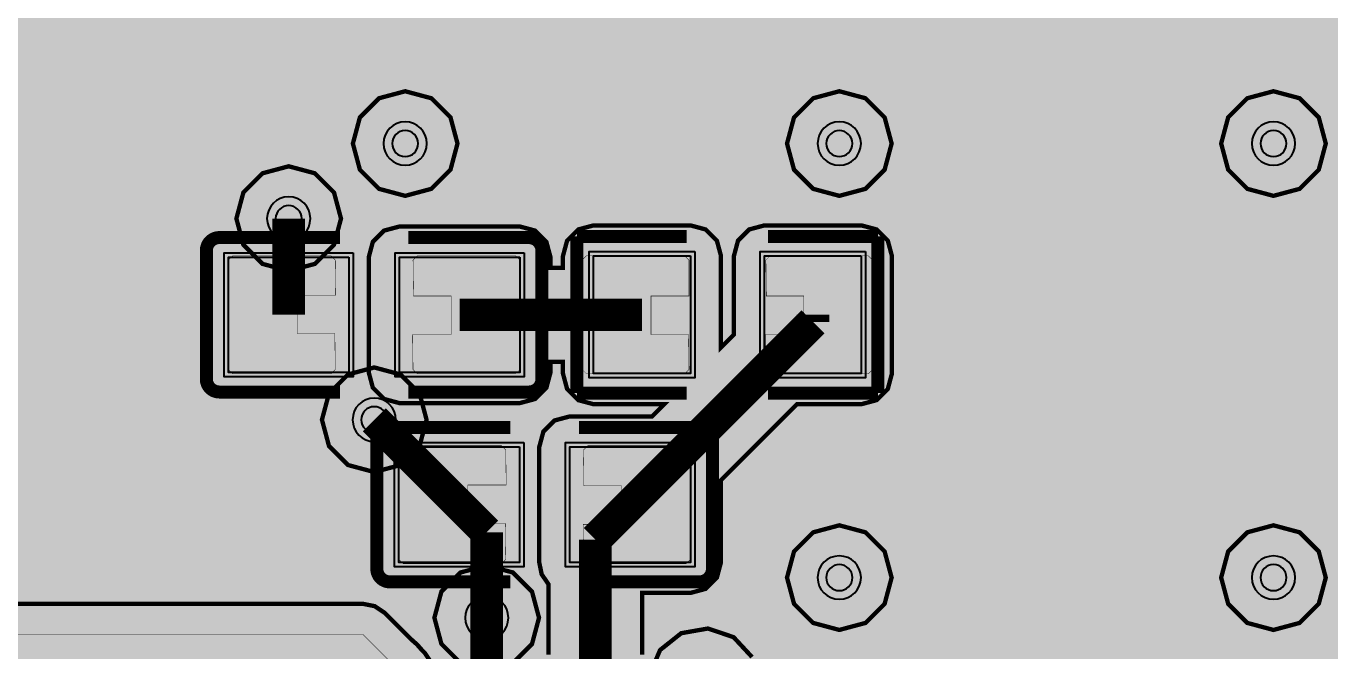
# Model space of a CAD drawing. Header units: millimetres. Extents: x -61 to 56, y -72 to 70.
# Drawn here: x 32.28 to 47.54, y 28.44 to 35.75 of the extents above; entities that cross this region are included whole.
import ezdxf

# ---------------------------------------------------------------- set-up
doc = ezdxf.new("R2010")
doc.units = ezdxf.units.MM
doc.header["$MEASUREMENT"] = 0
for name, color, linetype, true_color in [('02GND', 7, 'Continuous', 0x999966), ('03POWER', 7, 'Continuous', 0x008000), ('Bottom-Layer', 7, 'Continuous', 0x0000ff), ('Hole-Layer', 7, 'Continuous', 0x222222), ('Multi-Layer', 7, 'Continuous', 0xc0c0c0), ('Top-Layer', 7, 'Continuous', 0xff0000), ('Top-Paste-Mask-Layer', 7, 'Continuous', 0x808080), ('Top-Silkscreen-Layer', 7, 'Continuous', 0xffcc00), ('Top-Solder-Mask-Layer', 7, 'Continuous', 0x800080)]:
    doc.layers.add(name, color=color, linetype=linetype, true_color=true_color)

msp = doc.modelspace()

# ---------------------------------------------------------------- hatches: boundary and pattern name
at = {"layer": '02GND'}
msp.add_hatch(color=256, dxfattribs=at).paths.add_polyline_path([(-49.64195834391669, 52.15325882651766), (49.64195834391669, 52.15325882651766), (49.641958343916706, -62.14198374396749), (-49.64195834391669, -62.14198374396749)])
at = {"layer": '03POWER'}
for points in [[(48.498956057912125, -56.04159512319025), (48.58111403814797, -56.34791952557415), (48.80553446097866, -56.57201782326688), (49.111976558646546, -56.65373571597832), (49.41818263372846, -56.57113781772896), (49.64195834391669, -56.34639573279148), (49.641958343916706, -62.14198374396749), (44.192197104394225, -62.14198374396749), (44.39271061544224, -61.95662885865687), (44.49267545900355, -61.702524290273935), (44.47220038050033, -61.43023240133561), (45.189120969245266, -61.703607933859004), (45.94976176232751, -61.80428015568837), (46.713115877138364, -61.72682172974153), (47.43803015326418, -61.475408514858486), (48.08542375926282, -61.063594441202774), (48.62039507817628, -60.513580804745615), (49.014103287538546, -59.85501937387557), (49.24532319607639, -59.123413833816876), (49.30158951434908, -58.358205748537536), (49.17986887058742, -57.60064822779664), (48.886723342706745, -56.89158193200168), (48.437956690324455, -56.26923331261023), (47.85776235875703, -55.76715378707081), (47.17741918692714, -55.41241094937951), (46.43360513483187, -55.22412932984521), (45.666419939159496, -55.21245937311911), (44.917223297607244, -55.3780302178825), (44.22640512747952, -55.71191577937058), (43.631208106087335, -56.196115963256034), (43.16371988190714, -56.80452706818566), (42.84914319834193, -57.50434906162825), (42.7044371893899, -58.257853861428494), (42.73740309628848, -59.02441929329403), (42.94626369503581, -59.76271907159533), (43.319759108259646, -60.43295073949053), (43.837753836123234, -60.99898145796292), (-43.36177800355601, -60.99898145796292), (-43.62070140292836, -61.05643758985197), (-43.83101923092808, -61.21802021595908), (-43.95325024242799, -61.453396751879495), (-43.96444900967684, -61.718381886266876), (-43.86251327972212, -61.963232127828505), (-43.66657861315724, -62.14198374396749), (-49.64195834391669, -62.14198374396749), (-49.64195834391669, -56.58191262382526), (-49.43345581523011, -56.797498269466416), (-49.14757138874967, -56.8881656272704), (-48.85293138332117, -56.832150073391965), (-49.16222811200256, -57.541188698626186), (-49.29821191569646, -58.30270602842243), (-49.25343109754075, -59.07497212037024), (-49.0303395753776, -59.81566801693373), (-48.6411624109461, -60.4842047572346), (-48.10722589587972, -61.043947587761096), (-47.45778890473421, -61.464223488781975), (-46.72843955504717, -61.72200200720069), (-45.95914503491617, -61.80315728887398), (-45.19206146445252, -61.70324215302472), (-44.46922380723083, -61.427731790698154), (-43.83024242092482, -60.99172373297273), (-43.31013247250253, -60.41911053019163), (-42.93739516258743, -59.74127047808177), (-42.7324559048482, -58.995348136893135), (-42.706545045710975, -58.22221886838377), (-42.861082459178974, -57.46424893079675), (-43.18759973998821, -56.76297387507325), (-43.668204258790595, -56.1568224625089), (-44.27655964987642, -55.6790108295573), (-44.97932900226311, -55.35572229621123), (-45.73800166956687, -55.204672561576466), (-46.51100359237213, -55.23413891164608), (-47.25597549077851, -55.44250663715039), (-47.93209408578566, -55.81835751706504), (-48.50230915026372, -56.34109551902143), (-48.49979490575768, -56.3091476666853), (-48.498956057912125, -56.27711201422403), (-48.498956057912125, 51.31496316992635), (-19.402619467519298, 51.31496316992635), (-19.629487069922497, 51.14373500071528), (-19.75456549222998, 50.88850298229945), (-19.75088814838538, 50.604294481205976), (-19.61924786426078, 50.35238411907861), (-19.388025946438404, 50.187083121894396), (-19.6577761679802, 49.97715635433686), (-19.772914418966884, 49.65532159406582), (-19.6975412972884, 49.32192494998037), (-19.45515768106508, 49.080917455604144), (-19.683909679216892, 48.85828713656416), (-19.769484338568923, 48.55076687171796), (-19.688612489603983, 48.241976522679515), (-19.463284529677818, 48.0158813080247), (-19.154770869168768, 47.93396026742095), (-18.84696149045146, 48.01848909083615), (-18.623554869997662, 48.24648298889421), (-18.545298974109148, 48.55594663841217), (-18.63347287910289, 48.86273173924409), (-18.86410063745156, 49.083418333067456), (-18.624969617895157, 49.324257714659346), (-18.550889167339907, 49.65546662016338), (-18.664631474695653, 49.97523206507112), (-18.931232372078252, 50.18525876278939), (-18.69805043815655, 50.349440834778), (-18.56455849949009, 50.601451686490805), (-18.559730008311707, 50.88659419953101), (-18.684612953435636, 51.14298026991533), (-18.912102401924443, 51.31496316992635), (48.42554110101114, 51.31496316992635), (48.498956057912125, 51.24154821302537)], [(36.10607315214631, 34.3782092964186), (36.18808452549644, 34.07213868427737), (36.41214376428753, 33.84807944548629), (36.718214376428755, 33.76606807213615), (37.02428498856998, 33.84807944548629), (37.248344227361066, 34.07213868427737), (37.3303556007112, 34.3782092964186), (37.248344227361066, 34.68427990855982), (37.02428498856998, 34.90833914735091), (36.718214376428755, 34.99035052070105), (36.412143764287535, 34.90833914735091), (36.18808452549644, 34.68427990855982)], [(41.18608331216663, 34.3782092964186), (41.268094685516765, 34.07213868427737), (41.49215392430785, 33.84807944548629), (41.79822453644908, 33.76606807213615), (42.1042951485903, 33.84807944548629), (42.32835438738139, 34.07213868427737), (42.41036576073152, 34.3782092964186), (42.32835438738139, 34.68427990855982), (42.1042951485903, 34.90833914735091), (41.79822453644908, 34.99035052070105), (41.49215392430786, 34.90833914735091), (41.268094685516765, 34.68427990855982)], [(46.26609347218695, 34.3782092964186), (46.34810484553709, 34.07213868427737), (46.57216408432817, 33.84807944548629), (46.8782346964694, 33.76606807213615), (47.184305308610625, 33.84807944548629), (47.40836454740171, 34.07213868427737), (47.490375920751845, 34.3782092964186), (47.40836454740171, 34.68427990855982), (47.184305308610625, 34.90833914735091), (46.8782346964694, 34.99035052070105), (46.57216408432818, 34.90833914735091), (46.34810484553709, 34.68427990855982)], [(34.74293116586234, 33.49995681991364), (34.82494253921248, 33.193886207772415), (35.049001778003564, 32.96982696898134), (35.35507239014479, 32.887815595631196), (35.66114300228602, 32.96982696898134), (35.885202241077096, 33.193886207772415), (35.96721361442724, 33.49995681991364), (35.885202241077096, 33.80602743205487), (35.66114300228602, 34.030086670845954), (35.35507239014479, 34.112098044196095), (35.04900177800357, 34.030086670845954), (34.82494253921248, 33.80602743205487)], [(35.74422910845822, 31.145765811531632), (35.82624048180836, 30.839695199390405), (36.05029972059944, 30.615635960599324), (36.35637033274067, 30.533624587249182), (36.6624409448819, 30.615635960599324), (36.88650018367298, 30.839695199390405), (36.96851155702312, 31.145765811531632), (36.88650018367298, 31.451836423672855), (36.6624409448819, 31.675895662463937), (36.35637033274067, 31.75790703581408), (36.05029972059945, 31.675895662463937), (35.82624048180836, 31.451836423672855)], [(41.18608331216663, 29.298199136398274), (41.268094685516765, 28.99212852425705), (41.49215392430785, 28.76806928546597), (41.79822453644908, 28.686057912115828), (42.1042951485903, 28.76806928546597), (42.32835438738139, 28.99212852425705), (42.41036576073152, 29.298199136398274), (42.32835438738139, 29.6042697485395), (42.1042951485903, 29.828328987330583), (41.79822453644908, 29.910340360680724), (41.49215392430786, 29.828328987330583), (41.268094685516765, 29.6042697485395)], [(46.26609347218695, 29.298199136398274), (46.34810484553709, 28.99212852425705), (46.57216408432817, 28.76806928546597), (46.8782346964694, 28.686057912115828), (47.184305308610625, 28.76806928546597), (47.40836454740171, 28.99212852425705), (47.490375920751845, 29.298199136398274), (47.40836454740171, 29.6042697485395), (47.184305308610625, 29.828328987330583), (46.8782346964694, 29.910340360680724), (46.57216408432818, 29.828328987330583), (46.34810484553709, 29.6042697485395)], [(37.05993395986792, 28.82834391668784), (37.14194533321806, 28.522273304546616), (37.36600457200914, 28.29821406575553), (37.67207518415037, 28.21620269240539), (37.9781457962916, 28.29821406575553), (38.20220503508268, 28.522273304546616), (38.28421640843282, 28.82834391668784), (38.20220503508268, 29.134414528829062), (37.9781457962916, 29.358473767620143), (37.67207518415037, 29.440485140970285), (37.366004572009146, 29.358473767620143), (37.14194533321806, 29.134414528829062)]]:
    msp.add_hatch(color=256, dxfattribs=at).paths.add_polyline_path(points)
at = {"layer": 'Bottom-Layer'}
msp.add_hatch(color=256, dxfattribs=at).paths.add_polyline_path([(-49.64195834391669, -62.14198374396749), (-49.641958343916684, 52.15325882651766), (49.6419583439167, 52.15325882651766), (49.641958343916706, -62.14198374396749)])
at = {"layer": 'Top-Layer'}
for points in [[(-49.64195834391669, -62.14198374396749), (-49.641958343916684, 52.15325882651766), (49.6419583439167, 52.15325882651766), (49.641958343916706, -62.14198374396749)], [(39.607327585794806, 31.185207010414025), (38.64507239014479, 31.185207010414025), (38.46600203200408, 31.13722525256187), (38.33491343171551, 31.00613665227331), (38.28693167386336, 30.827066294132596), (38.28693167386336, 29.477053594107193), (38.31462891149929, 29.338952616271254), (38.39343662687325, 29.222212044705746), (38.39343662687325, 28.396122423644947), (38.32360450191284, 28.235538621354106), (38.29973583947168, 28.062062484124976), (38.29973583947168, 26.680248920497846), (38.377870874934686, 26.373208649341965), (38.59326715156381, 26.14086567894562), (38.89352268183708, 26.03974481849337), (39.205590768768765, 26.094446929943263), (39.45355093567603, 26.291663986775596), (39.577078994157986, 26.583416674245587), (39.609993096124924, 26.456431720743325), (39.66801856313022, 26.338781554134524), (39.719824328750114, 26.167257379653933), (39.82413242383466, 26.02157209871401), (40.25461248479479, 25.591092037753896), (40.43260446687616, 25.47216159760621), (40.642560325120655, 25.430398780797567), (41.37726374521613, 25.430398780797567), (41.36878301601604, 25.38608502392995), (41.36594107188215, 25.341056642113287), (41.36594107188215, 24.891244931350236), (39.82413242383466, 23.349436283302754), (39.710196503277096, 23.18311818869822), (39.66402681256076, 22.986874813662677), (39.60868292804727, 22.872112308373506), (39.577078994157986, 22.74868390995559), (39.432968789200146, 23.066133040400835), (39.14425536676159, 23.261546093437865), (38.795985884526246, 23.27735967421387), (38.490751102985925, 23.1089155299658), (38.318464924920114, 22.8058327451678), (38.28435580515242, 22.916008055367826), (38.216997856609865, 23.009629301872764), (38.17426416033194, 23.052362998150688), (38.126279486650425, 23.10605596620336), (38.07258651859775, 23.15404063988488), (38.03501665264746, 23.19161050583517), (37.918827442122115, 23.269245654264903), (37.78177292354585, 23.296507493014985), (37.556758953517914, 23.296507493014985), (37.41970321852083, 23.26924515040428), (37.30351336240537, 23.19160864381053), (37.2243440944023, 23.11243821158777), (37.21786754204778, 23.106052626576265), (37.21148205227688, 23.09957598032023), (37.13078793695452, 23.018880678354602), (37.059828129470894, 22.917808559189847), (37.02741681422473, 22.798643236236476), (36.88679118047961, 23.073338362607352), (36.63428759024035, 23.250750082159385), (36.32818643421995, 23.289929969871128), (36.03913896515376, 23.181834910110958), (35.83386027178891, 22.951414339482923), (35.75973075946152, 22.65185166370333), (35.75973075946152, 22.573086106172212), (35.69560325120651, 22.573086106172212), (35.38953263906529, 22.491074732822074), (35.165473400274195, 22.26701549403099), (35.08346202692406, 21.960944881889766), (35.165473400274195, 21.654874269748543), (35.38953263906528, 21.43081503095746), (35.69560325120651, 21.34880365760732), (35.75973075946152, 21.34880365760732), (35.75973075946152, 21.270038100076203), (35.83068140602794, 20.976584270961947), (36.02785946747567, 20.747958034161083), (36.30770586325273, 20.634665762400825), (35.513312024009906, 19.840271923158), (35.435676875580164, 19.724082712632665), (35.40841503683008, 19.58702819405639), (35.40841503683008, 15.051742443484887), (35.435676875580164, 14.914687924908614), (35.513312024009906, 14.798498714383276), (35.862400162186184, 14.449410576207), (35.978589372711525, 14.371775427777264), (36.11564389128779, 14.344513589027178), (37.61124460248921, 14.344513589027178), (37.74829912106548, 14.371775427777266), (37.86448833159081, 14.449410576207004), (38.216997856609865, 14.801920101226056), (38.29463300503961, 14.918109311751394), (38.32189484378969, 15.055163830327665), (38.32189484378969, 21.102776951807005), (38.35174490965851, 21.01683805081234), (38.39343662687325, 20.93597816055623), (38.39343662687325, 20.705661671323345), (38.43520004787004, 20.49570435444558), (38.55413211661648, 20.31771159822343), (38.774797597947455, 20.09704865689754), (38.95278880587692, 19.978119845339965), (39.162743205486414, 19.936357632715268), (42.49204216408434, 19.936357632715268), (42.70199802232884, 19.97812044952391), (42.8799900044102, 20.097050889671596), (43.91733586353211, 21.1343967487935), (44.75435610871222, 21.1343967487935), (44.93342646685294, 21.182378506645655), (45.0645150671415, 21.313467106934215), (45.112496824993656, 21.492537465074932), (45.112496824993656, 21.632402844805693), (45.2536855473711, 21.632402844805693), (45.2536855473711, 21.492537465074932), (45.301667305223255, 21.313467106934215), (45.43275590551181, 21.182378506645655), (45.61182626365253, 21.1343967487935), (46.744363728727464, 21.1343967487935), (46.92343408686818, 21.182378506645655), (47.054522687156734, 21.313467106934215), (47.10250444500889, 21.492537465074932), (47.10250444500889, 22.86955041910084), (47.054522687156734, 23.048620777241556), (46.92343408686818, 23.179709377530116), (46.744363728727464, 23.227691135382273), (45.61182626365253, 23.227691135382273), (45.43275590551182, 23.179709377530116), (45.301667305223255, 23.048620777241556), (45.2536855473711, 22.86955041910084), (45.2536855473711, 22.72968503937008), (45.112496824993656, 22.72968503937008), (45.112496824993656, 22.86955041910084), (45.0645150671415, 23.048620777241556), (44.93342646685294, 23.179709377530116), (44.75435610871222, 23.227691135382273), (43.6218186436373, 23.227691135382273), (43.442748285496585, 23.179709377530116), (43.31165968520802, 23.048620777241556), (43.263677927355864, 22.86955041910084), (43.263677927355864, 22.032530173920723), (43.11249682499365, 21.88134907155851), (43.11249682499365, 22.86955041910084), (43.06451506714149, 23.048620777241556), (42.933426466852936, 23.179709377530116), (42.754356108712216, 23.227691135382273), (41.62181864363729, 23.227691135382273), (41.44274828549658, 23.179709377530116), (41.311659685208014, 23.048620777241556), (41.26367792735586, 22.86955041910084), (41.26367792735586, 22.769889842216557), (41.053402996987046, 22.791672285676025), (40.848257648375856, 22.740629096827096), (40.84255375724338, 22.77475923604532), (40.83502019140323, 22.808532689567848), (41.66439874019339, 23.63791123835803), (41.69413539270132, 23.634157425030445), (41.72408178816358, 23.63290322580646), (43.134089408178816, 23.63290322580646), (43.31315976631954, 23.680884983658615), (43.44424836660809, 23.81197358394717), (43.49223012446025, 23.991043942087888), (43.49223012446025, 25.341056642113287), (43.46576037468055, 25.476183037160236), (43.390263820109446, 25.591335373392187), (43.919334847530074, 26.120406400812808), (44.7563550927102, 26.120406400812808), (44.93542545085092, 26.168388158664964), (45.06651405113947, 26.299476758953524), (45.11449580899163, 26.47854711709424), (45.11449580899163, 26.618412496825), (45.25568453136907, 26.618412496825), (45.25568453136907, 26.47854711709424), (45.303666289221226, 26.299476758953524), (45.434754889509776, 26.168388158664964), (45.613825247650496, 26.120406400812808), (46.74636271272543, 26.120406400812808), (46.92543307086615, 26.168388158664964), (47.056521671154705, 26.299476758953524), (47.10450342900686, 26.47854711709424), (47.10450342900686, 27.85556007112015), (47.056521671154705, 28.034630429260865), (46.92543307086615, 28.165719029549425), (46.74636271272543, 28.21370078740158), (45.613825247650496, 28.21370078740158), (45.43475488950978, 28.165719029549425), (45.303666289221226, 28.034630429260865), (45.25568453136907, 27.85556007112015), (45.25568453136907, 27.715694691389388), (45.11449580899163, 27.715694691389388), (45.11449580899163, 27.85556007112015), (45.06651405113947, 28.034630429260865), (44.93542545085092, 28.165719029549425), (44.7563550927102, 28.21370078740158), (43.62381762763527, 28.21370078740158), (43.444747269494556, 28.165719029549425), (43.31365866920599, 28.034630429260865), (43.265676911353836, 27.85556007112015), (43.265676911353836, 27.01853982594004), (43.11449580899163, 26.867358723577826), (43.11449580899163, 27.85556007112015), (43.06651405113947, 28.034630429260865), (42.935425450850914, 28.165719029549425), (42.756355092710194, 28.21370078740158), (41.62381762763526, 28.21370078740158), (41.39652325739082, 28.13233081002468), (41.27251196513159, 27.925195580391165), (41.19014986029973, 27.925195580391165), (41.01777113855741, 27.90533866618782), (40.8544221488443, 27.8468080903244), (40.8544221488443, 28.062062484124976), (40.776287113381294, 28.369102755280856), (40.56089083675217, 28.601445725677202), (40.2606353064789, 28.70256658612945), (39.94856721954721, 28.647864474679558), (39.70060705263995, 28.450647417847225), (39.577078994157986, 28.158894730377234), (39.54566827910237, 28.28179308918027), (39.490718821437646, 28.396122423644947), (39.490718821437646, 29.118912877825764), (40.055080010160026, 29.118912877825764), (40.234150368300746, 29.16689463567792), (40.3652389685893, 29.297983235966477), (40.41322072644146, 29.477053594107193), (40.41322072644146, 30.439308789757213), (41.301328751517886, 31.327416814833636), (42.055349250698505, 31.327416814833636), (42.234419608839225, 31.375398572685793), (42.36550820912778, 31.506487172974353), (42.41348996697994, 31.68555753111507), (42.41348996697993, 33.062570485140974), (42.36550820912778, 33.241640843281694), (42.234419608839225, 33.37272944357026), (42.055349250698505, 33.420711201422414), (40.92281178562358, 33.42071120142241), (40.74374142748287, 33.37272944357025), (40.6126528271943, 33.241640843281694), (40.56467106934215, 33.062570485140974), (40.56467106934215, 32.142550493961366), (40.41348996697993, 31.99136939159915), (40.413489966979924, 33.062570485140974), (40.365508209127775, 33.241640843281694), (40.23441960883922, 33.37272944357026), (40.0553492506985, 33.420711201422414), (38.92281178562357, 33.42071120142241), (38.74374142748286, 33.37272944357025), (38.612652827194296, 33.241640843281694), (38.56467106934214, 33.062570485140974), (38.56467106934214, 32.922705105410216), (38.41821691643384, 32.922705105410216), (38.41821691643384, 33.049070358140725), (38.370235158581686, 33.228140716281445), (38.23914655829313, 33.359229316569994), (38.06007620015241, 33.40721107442216), (36.650068580137166, 33.40721107442216), (36.47099822199645, 33.359229316569994), (36.339909621707896, 33.228140716281445), (36.29192786385573, 33.049070358140725), (36.29192786385573, 31.699057658115322), (36.339909621707896, 31.519987299974606), (36.470998221996446, 31.38889869968605), (36.650068580137166, 31.340916941833893), (38.06007620015241, 31.340916941833893), (38.23914655829313, 31.38889869968605), (38.370235158581686, 31.519987299974606), (38.41821691643384, 31.699057658115322), (38.41821691643384, 31.82542291084583), (38.56467106934214, 31.82542291084583), (38.56467106934214, 31.68555753111507), (38.612652827194296, 31.506487172974353), (38.74374142748285, 31.375398572685793), (38.92281178562357, 31.327416814833636), (39.749537390214414, 31.327416814833636)], [(36.06007620015241, 33.049070358140725), (36.06007620015241, 31.69905765811533), (34.650068580137166, 31.69905765811533), (34.650068580137166, 33.049070358140725)], [(38.060076200152416, 33.049070358140725), (38.060076200152416, 31.69905765811533), (36.65006858013717, 31.69905765811533), (36.65006858013717, 33.049070358140725)], [(40.05534925069849, 33.06257048514098), (40.05534925069849, 31.68555753111508), (38.922811785623566, 31.68555753111508), (38.922811785623566, 33.06257048514098)], [(42.0553492506985, 33.06257048514098), (42.0553492506985, 31.68555753111508), (40.92281178562357, 31.68555753111508), (40.92281178562357, 33.06257048514098)], [(38.055080010160026, 30.8270662941326), (38.055080010160026, 29.477053594107197), (36.64507239014479, 29.477053594107197), (36.64507239014479, 30.8270662941326)], [(40.05508001016003, 30.8270662941326), (40.05508001016003, 29.477053594107197), (38.6450723901448, 29.477053594107197), (38.6450723901448, 30.8270662941326)], [(26.319916179832358, 26.854010668021342), (26.319916179832358, 26.56745237490475), (24.978056896113795, 26.56745237490475), (24.904418648644533, 26.536950414093596), (24.87391668783338, 26.463312166624338), (24.87391668783338, 22.860045720091442), (24.904418648644533, 22.78640747262218), (24.978056896113795, 22.755905511811026), (26.07780166580546, 22.755905511811026), (26.022221348903585, 22.65259313325962), (26.00300736601474, 22.53686309372619), (26.00300736601474, 16.687934975869954), (26.030269204764824, 16.550880457293687), (26.107904353194563, 16.43469124676835), (26.34062977864541, 16.201965821317497), (26.456818989170745, 16.12433067288776), (26.59387350774702, 16.097068834137673), (29.217162814325636, 16.097068834137673), (29.354217332901932, 16.12433067288777), (29.470406543427284, 16.201965821317536), (29.481529225672645, 16.2130885035629), (29.559164374102355, 16.329277714088224), (29.586426212852427, 16.466332232664467), (29.586426212852427, 19.86732762942696), (30.326868316350787, 20.607769732925316), (30.334705937090312, 20.615857794289642), (30.342285366337347, 20.624188297742556), (30.411894990289987, 20.736268702942333), (30.43619761239523, 20.865948691897387), (30.43619761239523, 22.755905511811026), (31.778056896113796, 22.755905511811026), (31.851695143583058, 22.78640747262218), (31.882197104394212, 22.860045720091442), (31.882197104394212, 25.847203169178044), (32.12053833846254, 25.608861935109722), (32.23672754898787, 25.531226786679984), (32.37378206756414, 25.503964947929898), (32.72736327798578, 25.503964947929898), (32.75987867984032, 25.49946467819148), (32.792669545339095, 25.49796037592076), (34.7926695453391, 25.49796037592076), (34.82546041083788, 25.49946467819148), (34.85797581269241, 25.503964947929898), (36.33010668021337, 25.503964947929898), (36.46716119878964, 25.531226786679984), (36.58335040931498, 25.608861935109726), (36.94612917487251, 25.97164070066726), (37.023764323302245, 26.087829911192596), (37.05102616205233, 26.224884429768863), (37.05102616205233, 28.165400050800102), (37.023764323302245, 28.302454569376373), (36.9461291748725, 28.41864377990171), (36.911674141493364, 28.453098813280842), (36.85627694664535, 28.516266786624996), (36.7931089733012, 28.571663981473016), (36.47839739940895, 28.886375555365266), (36.36220818888361, 28.964010703795005), (36.22515367030734, 28.991272542545087), (26.85112522225045, 28.991272542545087), (26.714070703674174, 28.964010703795005), (26.597881493148837, 28.886375555365266), (26.467005543253137, 28.755499605469563), (26.35879927651462, 28.62844590016128), (26.319916179832358, 28.466151892303788), (26.319916179832358, 28.078293116586238), (24.732194564389133, 28.078293116586238), (24.732194564389133, 28.17115570231141), (24.684212806536976, 28.350226060452126), (24.553124206248416, 28.481314660740683), (24.3740538481077, 28.52929641859284), (23.0240411480823, 28.52929641859284), (22.844970789941584, 28.481314660740683), (22.713882189653024, 28.350226060452126), (22.665900431800868, 28.17115570231141), (22.665900431800868, 26.76114808229617), (22.707026589806983, 26.594515124871528), (22.820959832967993, 26.46615189230379), (22.707026589806983, 26.337788659736052), (22.665900431800868, 26.17115570231141), (22.665900431800868, 24.76114808229617), (22.713882189653024, 24.582077724155454), (22.844970789941584, 24.450989123866897), (23.0240411480823, 24.40300736601474), (23.086906273812552, 24.40300736601474), (23.086906273812552, 21.960944881889766), (23.168917647162694, 21.654874269748543), (23.392976885953775, 21.43081503095746), (23.699047498095, 21.34880365760732), (24.005118110236225, 21.43081503095746), (24.229177349027307, 21.654874269748543), (24.311188722377448, 21.960944881889766), (24.311188722377448, 24.40300736601474), (24.3740538481077, 24.40300736601474), (24.553124206248416, 24.450989123866897), (24.684212806536976, 24.582077724155454), (24.732194564389133, 24.76114808229617), (24.732194564389133, 26.17115570231141), (24.691068406383017, 26.337788659736052), (24.577135163222007, 26.46615189230379), (24.691068406383017, 26.594515124871528), (24.732194564389133, 26.76114808229617), (24.732194564389133, 26.854010668021342)], [(36.22515367030734, 28.633131826263657), (36.6928854457709, 28.165400050800102), (36.6928854457709, 26.224884429768863), (36.33010668021337, 25.86210566421133), (32.37378206756414, 25.86210566421133), (31.769723139446278, 26.466164592329186), (26.69084074168149, 26.466164592329186), (26.680574041148084, 26.476431292862586), (26.680574041148084, 28.462580645161292), (26.85112522225045, 28.633131826263657)]]:
    msp.add_hatch(color=256, dxfattribs=at).paths.add_polyline_path(points)
at = {"layer": 'Top-Paste-Mask-Layer'}
for points in [[(34.65009398018796, 31.73405892811786), (34.65009398018796, 33.01404368808738), (34.70010668021336, 33.06405638811278), (35.850119380238766, 33.06405638811278), (35.90010668021336, 33.01404368808738), (35.90513589027179, 32.604010668021346), (35.45512319024638, 32.604010668021346), (35.45512319024638, 32.154023368046744), (35.89512827025654, 32.154023368046744), (35.90010668021336, 31.73405892811786), (35.850119380238766, 31.684046228092463), (34.70010668021336, 31.684046228092463)], [(34.65009398018796, 31.73405892811786), (34.65009398018796, 33.01404368808738), (34.70010668021336, 33.06405638811278), (35.850119380238766, 33.06405638811278), (35.90010668021336, 33.01404368808738), (35.90513589027179, 32.604010668021346), (35.45512319024638, 32.604010668021346), (35.45512319024638, 32.154023368046744), (35.89512827025654, 32.154023368046744), (35.90010668021336, 31.73405892811786), (35.850119380238766, 31.684046228092463), (34.70010668021336, 31.684046228092463)], [(38.06005080010161, 33.014069088138186), (38.06005080010161, 31.734084328168663), (38.01003810007621, 31.684071628143265), (36.8600254000508, 31.684071628143265), (36.810038100076206, 31.734084328168663), (36.80500889001778, 32.1441173482347), (37.255021590043185, 32.1441173482347), (37.255021590043185, 32.5941046482093), (36.815016510033026, 32.5941046482093), (36.810038100076206, 33.014069088138186), (36.8600254000508, 33.064081788163584), (38.01003810007621, 33.064081788163584)], [(38.06005080010161, 33.014069088138186), (38.06005080010161, 31.734084328168663), (38.01003810007621, 31.684071628143265), (36.8600254000508, 31.684071628143265), (36.810038100076206, 31.734084328168663), (36.80500889001778, 32.1441173482347), (37.255021590043185, 32.1441173482347), (37.255021590043185, 32.5941046482093), (36.815016510033026, 32.5941046482093), (36.810038100076206, 33.014069088138186), (36.8600254000508, 33.064081788163584), (38.01003810007621, 33.064081788163584)], [(40.03909321818644, 33.014069088138186), (40.039067818135635, 32.5941046482093), (39.59408432816866, 32.5941046482093), (39.59408432816866, 32.1441173482347), (40.03406400812802, 32.1441173482347), (40.03909321818644, 31.734084328168663), (39.98908051816104, 31.684071628143265), (38.839093218186434, 31.684071628143265), (38.789080518161036, 31.734084328168663), (38.789080518161036, 33.014069088138186), (38.839093218186434, 33.064081788163584), (39.98908051816104, 33.064081788163584)], [(40.03909321818644, 33.014069088138186), (40.039067818135635, 32.5941046482093), (39.59408432816866, 32.5941046482093), (39.59408432816866, 32.1441173482347), (40.03406400812802, 32.1441173482347), (40.03909321818644, 31.734084328168663), (39.98908051816104, 31.684071628143265), (38.839093218186434, 31.684071628143265), (38.789080518161036, 31.734084328168663), (38.789080518161036, 33.014069088138186), (38.839093218186434, 33.064081788163584), (39.98908051816104, 33.064081788163584)], [(42.189105918211844, 33.014069088138186), (42.189105918211844, 31.734084328168663), (42.139093218186446, 31.684071628143265), (40.98908051816104, 31.684071628143265), (40.93909321818644, 31.734084328168663), (40.93406400812802, 32.1441173482347), (41.384076708153415, 32.1441173482347), (41.384076708153415, 32.5941046482093), (40.94407162814326, 32.5941046482093), (40.93909321818644, 33.014069088138186), (40.98908051816104, 33.064081788163584), (42.139093218186446, 33.064081788163584)], [(42.189105918211844, 33.014069088138186), (42.189105918211844, 31.734084328168663), (42.139093218186446, 31.684071628143265), (40.98908051816104, 31.684071628143265), (40.93909321818644, 31.734084328168663), (40.93406400812802, 32.1441173482347), (41.384076708153415, 32.1441173482347), (41.384076708153415, 32.5941046482093), (40.94407162814326, 32.5941046482093), (40.93909321818644, 33.014069088138186), (40.98908051816104, 33.064081788163584), (42.139093218186446, 33.064081788163584)], [(36.645097790195585, 29.512054864109736), (36.645097790195585, 30.792039624079255), (36.69511049022098, 30.842052324104653), (37.84512319024638, 30.842052324104653), (37.895110490220986, 30.792039624079255), (37.900139700279404, 30.382006604013213), (37.45012700025401, 30.382006604013213), (37.45012700025401, 29.932019304038615), (37.890132080264166, 29.932019304038615), (37.895110490220986, 29.512054864109736), (37.84512319024638, 29.462042164084334), (36.69511049022098, 29.462042164084334)], [(36.645097790195585, 29.512054864109736), (36.645097790195585, 30.792039624079255), (36.69511049022098, 30.842052324104653), (37.84512319024638, 30.842052324104653), (37.895110490220986, 30.792039624079255), (37.900139700279404, 30.382006604013213), (37.45012700025401, 30.382006604013213), (37.45012700025401, 29.932019304038615), (37.890132080264166, 29.932019304038615), (37.895110490220986, 29.512054864109736), (37.84512319024638, 29.462042164084334), (36.69511049022098, 29.462042164084334)], [(40.05505461010923, 30.792065024130054), (40.05505461010923, 29.512080264160534), (40.005041910083825, 29.462067564135136), (38.855029210058426, 29.462067564135136), (38.80504191008383, 29.512080264160534), (38.800012700025405, 29.922113284226576), (39.25002540005081, 29.922113284226576), (39.25002540005081, 30.372100584201174), (38.81002032004064, 30.372100584201174), (38.80504191008383, 30.792065024130054), (38.855029210058426, 30.842077724155455), (40.005041910083825, 30.842077724155455)], [(40.05505461010923, 30.792065024130054), (40.05505461010923, 29.512080264160534), (40.005041910083825, 29.462067564135136), (38.855029210058426, 29.462067564135136), (38.80504191008383, 29.512080264160534), (38.800012700025405, 29.922113284226576), (39.25002540005081, 29.922113284226576), (39.25002540005081, 30.372100584201174), (38.81002032004064, 30.372100584201174), (38.80504191008383, 30.792065024130054), (38.855029210058426, 30.842077724155455), (40.005041910083825, 30.842077724155455)]]:
    msp.add_hatch(color=256, dxfattribs=at).paths.add_polyline_path(points)
at = {"layer": 'Top-Solder-Mask-Layer'}
for points in [[(40.106149352298694, 33.11337058674118), (40.106149352298694, 31.63475742951487), (38.87201168402336, 31.63475742951487), (38.87201168402336, 33.11337058674118)], [(42.1061493522987, 33.11337058674118), (42.1061493522987, 31.63475742951487), (40.87201168402337, 31.63475742951487), (40.87201168402337, 33.11337058674118)], [(36.11087630175262, 33.09987045974093), (36.11087630175262, 31.64825755651513), (34.59926847853696, 31.64825755651513), (34.59926847853696, 33.09987045974093)], [(38.11087630175262, 33.09987045974093), (38.11087630175262, 31.64825755651513), (36.59926847853697, 31.64825755651513), (36.59926847853697, 33.09987045974093)], [(38.10588011176024, 30.877866395732802), (38.105880111760236, 29.426253492506994), (36.59427228854458, 29.426253492506994), (36.59427228854459, 30.877866395732802)], [(40.10588011176025, 30.877866395732802), (40.10588011176024, 29.426253492506994), (38.59427228854459, 29.426253492506994), (38.594272288544595, 30.877866395732802)]]:
    msp.add_hatch(color=256, dxfattribs=at).paths.add_polyline_path(points)

# ---------------------------------------------------------------- linework, layer by layer
at = {"layer": '03POWER', "const_width": 0.05080010160020321}
for points in [[(36.10607315214631, 34.3782092964186), (36.18808452549644, 34.07213868427737), (36.41214376428753, 33.84807944548629), (36.718214376428755, 33.76606807213615), (37.02428498856998, 33.84807944548629), (37.248344227361066, 34.07213868427737), (37.3303556007112, 34.3782092964186), (37.248344227361066, 34.68427990855982), (37.02428498856998, 34.90833914735091), (36.718214376428755, 34.99035052070105), (36.412143764287535, 34.90833914735091), (36.18808452549644, 34.68427990855982)], [(41.18608331216663, 34.3782092964186), (41.268094685516765, 34.07213868427737), (41.49215392430785, 33.84807944548629), (41.79822453644908, 33.76606807213615), (42.1042951485903, 33.84807944548629), (42.32835438738139, 34.07213868427737), (42.41036576073152, 34.3782092964186), (42.32835438738139, 34.68427990855982), (42.1042951485903, 34.90833914735091), (41.79822453644908, 34.99035052070105), (41.49215392430786, 34.90833914735091), (41.268094685516765, 34.68427990855982)], [(46.26609347218695, 34.3782092964186), (46.34810484553709, 34.07213868427737), (46.57216408432817, 33.84807944548629), (46.8782346964694, 33.76606807213615), (47.184305308610625, 33.84807944548629), (47.40836454740171, 34.07213868427737), (47.490375920751845, 34.3782092964186), (47.40836454740171, 34.68427990855982), (47.184305308610625, 34.90833914735091), (46.8782346964694, 34.99035052070105), (46.57216408432818, 34.90833914735091), (46.34810484553709, 34.68427990855982)], [(34.74293116586234, 33.49995681991364), (34.82494253921248, 33.193886207772415), (35.049001778003564, 32.96982696898134), (35.35507239014479, 32.887815595631196), (35.66114300228602, 32.96982696898134), (35.885202241077096, 33.193886207772415), (35.96721361442724, 33.49995681991364), (35.885202241077096, 33.80602743205487), (35.66114300228602, 34.030086670845954), (35.35507239014479, 34.112098044196095), (35.04900177800357, 34.030086670845954), (34.82494253921248, 33.80602743205487)], [(35.74422910845822, 31.145765811531632), (35.82624048180836, 30.839695199390405), (36.05029972059944, 30.615635960599324), (36.35637033274067, 30.533624587249182), (36.6624409448819, 30.615635960599324), (36.88650018367298, 30.839695199390405), (36.96851155702312, 31.145765811531632), (36.88650018367298, 31.451836423672855), (36.6624409448819, 31.675895662463937), (36.35637033274067, 31.75790703581408), (36.05029972059945, 31.675895662463937), (35.82624048180836, 31.451836423672855)], [(41.18608331216663, 29.298199136398274), (41.268094685516765, 28.99212852425705), (41.49215392430785, 28.76806928546597), (41.79822453644908, 28.686057912115828), (42.1042951485903, 28.76806928546597), (42.32835438738139, 28.99212852425705), (42.41036576073152, 29.298199136398274), (42.32835438738139, 29.6042697485395), (42.1042951485903, 29.828328987330583), (41.79822453644908, 29.910340360680724), (41.49215392430786, 29.828328987330583), (41.268094685516765, 29.6042697485395)], [(46.26609347218695, 29.298199136398274), (46.34810484553709, 28.99212852425705), (46.57216408432817, 28.76806928546597), (46.8782346964694, 28.686057912115828), (47.184305308610625, 28.76806928546597), (47.40836454740171, 28.99212852425705), (47.490375920751845, 29.298199136398274), (47.40836454740171, 29.6042697485395), (47.184305308610625, 29.828328987330583), (46.8782346964694, 29.910340360680724), (46.57216408432818, 29.828328987330583), (46.34810484553709, 29.6042697485395)], [(37.05993395986792, 28.82834391668784), (37.14194533321806, 28.522273304546616), (37.36600457200914, 28.29821406575553), (37.67207518415037, 28.21620269240539), (37.9781457962916, 28.29821406575553), (38.20220503508268, 28.522273304546616), (38.28421640843282, 28.82834391668784), (38.20220503508268, 29.134414528829062), (37.9781457962916, 29.358473767620143), (37.67207518415037, 29.440485140970285), (37.366004572009146, 29.358473767620143), (37.14194533321806, 29.134414528829062)]]:
    msp.add_lwpolyline(points, close=True, dxfattribs=at)
at = {"layer": 'Hole-Layer'}
for points in [[(36.56571501143002, 34.3782092964186, 1), (36.87071374142749, 34.3782092964186, 1)], [(41.645725171450344, 34.3782092964186, 1), (41.95072390144781, 34.3782092964186, 1)], [(46.725735331470666, 34.3782092964186, 1), (47.03073406146813, 34.3782092964186, 1)], [(35.20257302514606, 33.49995681991364, 1), (35.50757175514352, 33.49995681991364, 1)], [(36.20387096774194, 31.145765811531632, 1), (36.5088696977394, 31.145765811531632, 1)], [(41.645725171450344, 29.298199136398274, 1), (41.95072390144781, 29.298199136398274, 1)], [(46.725735331470666, 29.298199136398274, 1), (47.03073406146813, 29.298199136398274, 1)], [(37.51957581915164, 28.82834391668784, 1), (37.8245745491491, 28.82834391668784, 1)]]:
    msp.add_lwpolyline(points, format="xyb", close=True, dxfattribs=at)
at = {"layer": 'Multi-Layer'}
for points in [[(36.46421386842774, 34.3782092964186, 1), (36.972214884429775, 34.3782092964186, 1)], [(41.54422402844806, 34.3782092964186, 1), (42.05222504445009, 34.3782092964186, 1)], [(46.62423418846838, 34.3782092964186, 1), (47.13223520447041, 34.3782092964186, 1)], [(35.10107188214377, 33.49995681991364, 1), (35.609072898145804, 33.49995681991364, 1)], [(36.102369824739654, 31.145765811531632, 1), (36.61037084074169, 31.145765811531632, 1)], [(41.54422402844806, 29.298199136398274, 1), (42.05222504445009, 29.298199136398274, 1)], [(46.62423418846838, 29.298199136398274, 1), (47.13223520447041, 29.298199136398274, 1)], [(37.41807467614935, 28.82834391668784, 1), (37.926075692151386, 28.82834391668784, 1)]]:
    msp.add_lwpolyline(points, format="xyb", close=True, dxfattribs=at)
at = {"layer": 'Top-Layer'}
for points, const_width in [([(35.35507239014479, 32.37406400812802), (35.35507239014479, 33.49995681991364)], 0.38100076200152405), ([(39.490718821437646, 28.396122423644947), (39.490718821437646, 29.118912877825764), (40.055080010160026, 29.118912877825764), (40.234150368300746, 29.16689463567792), (40.3652389685893, 29.297983235966477), (40.41322072644146, 29.477053594107193), (40.41322072644146, 30.439308789757213), (41.301328751517886, 31.327416814833636), (42.055349250698505, 31.327416814833636), (42.234419608839225, 31.375398572685793), (42.36550820912778, 31.506487172974353), (42.41348996697994, 31.68555753111507), (42.41348996697993, 33.062570485140974), (42.36550820912778, 33.241640843281694), (42.234419608839225, 33.37272944357026), (42.055349250698505, 33.420711201422414), (40.92281178562358, 33.42071120142241), (40.74374142748287, 33.37272944357025), (40.6126528271943, 33.241640843281694), (40.56467106934215, 33.062570485140974), (40.56467106934215, 32.142550493961366), (40.41348996697993, 31.99136939159915), (40.413489966979924, 33.062570485140974), (40.365508209127775, 33.241640843281694), (40.23441960883922, 33.37272944357026), (40.0553492506985, 33.420711201422414), (38.92281178562357, 33.42071120142241), (38.74374142748286, 33.37272944357025), (38.612652827194296, 33.241640843281694), (38.56467106934214, 33.062570485140974), (38.56467106934214, 32.922705105410216), (38.41821691643384, 32.922705105410216), (38.41821691643384, 33.049070358140725), (38.370235158581686, 33.228140716281445), (38.23914655829313, 33.359229316569994), (38.06007620015241, 33.40721107442216), (36.650068580137166, 33.40721107442216), (36.47099822199645, 33.359229316569994), (36.339909621707896, 33.228140716281445), (36.29192786385573, 33.049070358140725), (36.29192786385573, 31.699057658115322), (36.339909621707896, 31.519987299974606), (36.470998221996446, 31.38889869968605), (36.650068580137166, 31.340916941833893), (38.06007620015241, 31.340916941833893), (38.23914655829313, 31.38889869968605), (38.370235158581686, 31.519987299974606), (38.41821691643384, 31.699057658115322), (38.41821691643384, 31.82542291084583), (38.56467106934214, 31.82542291084583), (38.56467106934214, 31.68555753111507), (38.612652827194296, 31.506487172974353), (38.74374142748285, 31.375398572685793), (38.92281178562357, 31.327416814833636), (39.749537390214414, 31.327416814833636), (39.607327585794806, 31.185207010414025), (38.64507239014479, 31.185207010414025), (38.46600203200408, 31.13722525256187), (38.33491343171551, 31.00613665227331), (38.28693167386336, 30.827066294132596), (38.28693167386336, 29.477053594107193), (38.31462891149929, 29.338952616271254), (38.39343662687325, 29.222212044705746), (38.39343662687325, 28.396122423644947)], 0.05080010160020321), ([(39.48908051816104, 32.37406400812802), (37.35507239014479, 32.37406400812802)], 0.38100076200152405), ([(41.489080518161046, 32.29106426212853), (41.489080518161046, 32.37406400812802)], 0.38100076200152405), ([(39.35007620015241, 30.152059944119895), (41.489080518161046, 32.29106426212853)], 0.38100076200152405), ([(37.35007620015241, 30.152059944119895), (36.35637033274067, 31.145765811531632)], 0.38100076200152405), ([(37.67207518415037, 29.830060960121923), (37.35007620015241, 30.152059944119895)], 0.38100076200152405), ([(38.942077724155446, 29.74406146812294), (39.35007620015241, 30.152059944119895)], 0.38100076200152405), ([(37.67207518415037, 28.82834391668784), (37.67207518415037, 29.830060960121923)], 0.38100076200152405), ([(38.942077724155446, 27.371155702311405), (38.942077724155446, 29.74406146812294)], 0.38100076200152405), ([(32.23672754898787, 25.531226786679984), (32.37378206756414, 25.503964947929898), (32.72736327798578, 25.503964947929898), (32.75987867984032, 25.49946467819148), (32.792669545339095, 25.49796037592076), (34.7926695453391, 25.49796037592076), (34.82546041083788, 25.49946467819148), (34.85797581269241, 25.503964947929898), (36.33010668021337, 25.503964947929898), (36.46716119878964, 25.531226786679984), (36.58335040931498, 25.608861935109726), (36.94612917487251, 25.97164070066726), (37.023764323302245, 26.087829911192596), (37.05102616205233, 26.224884429768863), (37.05102616205233, 28.165400050800102), (37.023764323302245, 28.302454569376373), (36.9461291748725, 28.41864377990171), (36.911674141493364, 28.453098813280842), (36.85627694664535, 28.516266786624996), (36.7931089733012, 28.571663981473016), (36.47839739940895, 28.886375555365266), (36.36220818888361, 28.964010703795005), (36.22515367030734, 28.991272542545087), (26.85112522225045, 28.991272542545087)], 0.05080010160020321), ([(37.67207518415037, 27.371155702311405), (37.67207518415037, 28.82834391668784)], 0.38100076200152405), ([(40.776287113381294, 28.369102755280856), (40.56089083675217, 28.601445725677202), (40.2606353064789, 28.70256658612945), (39.94856721954721, 28.647864474679558), (39.70060705263995, 28.450647417847225), (39.577078994157986, 28.158894730377234)], 0.05080010160020321)]:
    msp.add_lwpolyline(points, dxfattribs=dict(at, const_width=const_width))
for points in [[(36.06007620015241, 33.049070358140725), (36.06007620015241, 31.69905765811533), (34.650068580137166, 31.69905765811533), (34.650068580137166, 33.049070358140725)], [(38.060076200152416, 33.049070358140725), (38.060076200152416, 31.69905765811533), (36.65006858013717, 31.69905765811533), (36.65006858013717, 33.049070358140725)], [(40.05534925069849, 33.06257048514098), (40.05534925069849, 31.68555753111508), (38.922811785623566, 31.68555753111508), (38.922811785623566, 33.06257048514098)], [(42.0553492506985, 33.06257048514098), (42.0553492506985, 31.68555753111508), (40.92281178562357, 31.68555753111508), (40.92281178562357, 33.06257048514098)], [(38.055080010160026, 30.8270662941326), (38.055080010160026, 29.477053594107197), (36.64507239014479, 29.477053594107197), (36.64507239014479, 30.8270662941326)], [(40.05508001016003, 30.8270662941326), (40.05508001016003, 29.477053594107197), (38.6450723901448, 29.477053594107197), (38.6450723901448, 30.8270662941326)]]:
    msp.add_lwpolyline(points, close=True, dxfattribs=at)
at = {"layer": 'Top-Layer', "const_width": 0.005080010160020321}
msp.add_lwpolyline([(36.22515367030734, 28.633131826263657), (36.6928854457709, 28.165400050800102), (36.6928854457709, 26.224884429768863), (36.33010668021337, 25.86210566421133), (32.37378206756414, 25.86210566421133), (31.769723139446278, 26.466164592329186), (26.69084074168149, 26.466164592329186), (26.680574041148084, 26.476431292862586), (26.680574041148084, 28.462580645161292), (26.85112522225045, 28.633131826263657)], close=True, dxfattribs=at)
at = {"layer": 'Top-Paste-Mask-Layer', "const_width": 0.005080010160020321}
for points in [[(34.65009398018796, 31.73405892811786), (34.65009398018796, 33.01404368808738), (34.70010668021336, 33.06405638811278), (35.850119380238766, 33.06405638811278), (35.90010668021336, 33.01404368808738), (35.90513589027179, 32.604010668021346), (35.45512319024638, 32.604010668021346), (35.45512319024638, 32.154023368046744), (35.89512827025654, 32.154023368046744), (35.90010668021336, 31.73405892811786), (35.850119380238766, 31.684046228092463), (34.70010668021336, 31.684046228092463)], [(34.65009398018796, 31.73405892811786), (34.65009398018796, 33.01404368808738), (34.70010668021336, 33.06405638811278), (35.850119380238766, 33.06405638811278), (35.90010668021336, 33.01404368808738), (35.90513589027179, 32.604010668021346), (35.45512319024638, 32.604010668021346), (35.45512319024638, 32.154023368046744), (35.89512827025654, 32.154023368046744), (35.90010668021336, 31.73405892811786), (35.850119380238766, 31.684046228092463), (34.70010668021336, 31.684046228092463)], [(38.06005080010161, 33.014069088138186), (38.06005080010161, 31.734084328168663), (38.01003810007621, 31.684071628143265), (36.8600254000508, 31.684071628143265), (36.810038100076206, 31.734084328168663), (36.80500889001778, 32.1441173482347), (37.255021590043185, 32.1441173482347), (37.255021590043185, 32.5941046482093), (36.815016510033026, 32.5941046482093), (36.810038100076206, 33.014069088138186), (36.8600254000508, 33.064081788163584), (38.01003810007621, 33.064081788163584)], [(38.06005080010161, 33.014069088138186), (38.06005080010161, 31.734084328168663), (38.01003810007621, 31.684071628143265), (36.8600254000508, 31.684071628143265), (36.810038100076206, 31.734084328168663), (36.80500889001778, 32.1441173482347), (37.255021590043185, 32.1441173482347), (37.255021590043185, 32.5941046482093), (36.815016510033026, 32.5941046482093), (36.810038100076206, 33.014069088138186), (36.8600254000508, 33.064081788163584), (38.01003810007621, 33.064081788163584)], [(40.03909321818644, 33.014069088138186), (40.039067818135635, 32.5941046482093), (39.59408432816866, 32.5941046482093), (39.59408432816866, 32.1441173482347), (40.03406400812802, 32.1441173482347), (40.03909321818644, 31.734084328168663), (39.98908051816104, 31.684071628143265), (38.839093218186434, 31.684071628143265), (38.789080518161036, 31.734084328168663), (38.789080518161036, 33.014069088138186), (38.839093218186434, 33.064081788163584), (39.98908051816104, 33.064081788163584)], [(40.03909321818644, 33.014069088138186), (40.039067818135635, 32.5941046482093), (39.59408432816866, 32.5941046482093), (39.59408432816866, 32.1441173482347), (40.03406400812802, 32.1441173482347), (40.03909321818644, 31.734084328168663), (39.98908051816104, 31.684071628143265), (38.839093218186434, 31.684071628143265), (38.789080518161036, 31.734084328168663), (38.789080518161036, 33.014069088138186), (38.839093218186434, 33.064081788163584), (39.98908051816104, 33.064081788163584)], [(42.189105918211844, 33.014069088138186), (42.189105918211844, 31.734084328168663), (42.139093218186446, 31.684071628143265), (40.98908051816104, 31.684071628143265), (40.93909321818644, 31.734084328168663), (40.93406400812802, 32.1441173482347), (41.384076708153415, 32.1441173482347), (41.384076708153415, 32.5941046482093), (40.94407162814326, 32.5941046482093), (40.93909321818644, 33.014069088138186), (40.98908051816104, 33.064081788163584), (42.139093218186446, 33.064081788163584)], [(42.189105918211844, 33.014069088138186), (42.189105918211844, 31.734084328168663), (42.139093218186446, 31.684071628143265), (40.98908051816104, 31.684071628143265), (40.93909321818644, 31.734084328168663), (40.93406400812802, 32.1441173482347), (41.384076708153415, 32.1441173482347), (41.384076708153415, 32.5941046482093), (40.94407162814326, 32.5941046482093), (40.93909321818644, 33.014069088138186), (40.98908051816104, 33.064081788163584), (42.139093218186446, 33.064081788163584)], [(36.645097790195585, 29.512054864109736), (36.645097790195585, 30.792039624079255), (36.69511049022098, 30.842052324104653), (37.84512319024638, 30.842052324104653), (37.895110490220986, 30.792039624079255), (37.900139700279404, 30.382006604013213), (37.45012700025401, 30.382006604013213), (37.45012700025401, 29.932019304038615), (37.890132080264166, 29.932019304038615), (37.895110490220986, 29.512054864109736), (37.84512319024638, 29.462042164084334), (36.69511049022098, 29.462042164084334)], [(36.645097790195585, 29.512054864109736), (36.645097790195585, 30.792039624079255), (36.69511049022098, 30.842052324104653), (37.84512319024638, 30.842052324104653), (37.895110490220986, 30.792039624079255), (37.900139700279404, 30.382006604013213), (37.45012700025401, 30.382006604013213), (37.45012700025401, 29.932019304038615), (37.890132080264166, 29.932019304038615), (37.895110490220986, 29.512054864109736), (37.84512319024638, 29.462042164084334), (36.69511049022098, 29.462042164084334)], [(40.05505461010923, 30.792065024130054), (40.05505461010923, 29.512080264160534), (40.005041910083825, 29.462067564135136), (38.855029210058426, 29.462067564135136), (38.80504191008383, 29.512080264160534), (38.800012700025405, 29.922113284226576), (39.25002540005081, 29.922113284226576), (39.25002540005081, 30.372100584201174), (38.81002032004064, 30.372100584201174), (38.80504191008383, 30.792065024130054), (38.855029210058426, 30.842077724155455), (40.005041910083825, 30.842077724155455)], [(40.05505461010923, 30.792065024130054), (40.05505461010923, 29.512080264160534), (40.005041910083825, 29.462067564135136), (38.855029210058426, 29.462067564135136), (38.80504191008383, 29.512080264160534), (38.800012700025405, 29.922113284226576), (39.25002540005081, 29.922113284226576), (39.25002540005081, 30.372100584201174), (38.81002032004064, 30.372100584201174), (38.80504191008383, 30.792065024130054), (38.855029210058426, 30.842077724155455), (40.005041910083825, 30.842077724155455)]]:
    msp.add_lwpolyline(points, close=True, dxfattribs=at)
at = {"layer": 'Top-Silkscreen-Layer', "const_width": 0.15240030480060962}
for points in [[(34.543870967741945, 33.27767081534164, 0.414), (34.39147066294133, 33.12527051054103)], [(34.543870967741945, 33.27767081534164, 0.414), (34.39147066294133, 33.12527051054103)], [(38.16627381254763, 33.27767081534164, -0.414), (38.31867411734824, 33.12527051054103)], [(38.16627381254763, 33.27767081534164, -0.414), (38.31867411734824, 33.12527051054103)], [(34.39147066294133, 31.622857505715018, 0.414), (34.543870967741945, 31.47045720091441)], [(34.39147066294133, 31.622857505715018, 0.414), (34.543870967741945, 31.47045720091441)], [(38.31867411734824, 31.622857505715018, -0.414), (38.16627381254763, 31.47045720091441)], [(38.31867411734824, 31.622857505715018, -0.414), (38.16627381254763, 31.47045720091441)], [(36.53887477774956, 31.055666751333508, 0.414), (36.386474472948954, 30.9032664465329)], [(36.53887477774956, 31.055666751333508, 0.414), (36.386474472948954, 30.9032664465329)], [(40.16127762255525, 31.055666751333508, -0.414), (40.313677927355855, 30.9032664465329)], [(40.16127762255525, 31.055666751333508, -0.414), (40.313677927355855, 30.9032664465329)], [(36.386474472948954, 29.40085344170689, 0.414), (36.53887477774956, 29.24845313690628)], [(36.386474472948954, 29.40085344170689, 0.414), (36.53887477774956, 29.24845313690628)], [(40.313677927355855, 29.40085344170689, -0.414), (40.16127762255525, 29.24845313690628)], [(40.313677927355855, 29.40085344170689, -0.414), (40.16127762255525, 29.24845313690628)]]:
    msp.add_lwpolyline(points, format="xyb", dxfattribs=at)
for points in [[(35.95387858775718, 33.27767081534164), (34.543870967741945, 33.27767081534164)], [(35.95387858775718, 33.27767081534164), (34.543870967741945, 33.27767081534164)], [(36.75626619253239, 33.27767081534164), (38.16627381254763, 33.27767081534164)], [(36.75626619253239, 33.27767081534164), (38.16627381254763, 33.27767081534164)], [(40.012880365760736, 33.29115824231649), (38.72794259588519, 33.29115824231649)], [(38.72794259588519, 33.29115824231649), (38.72794259588519, 31.45696977393955)], [(40.012880365760736, 33.29115824231649), (38.72794259588519, 33.29115824231649)], [(38.72794259588519, 33.29115824231649), (38.72794259588519, 31.45696977393955)], [(40.96528067056134, 33.29115824231649), (42.25021844043689, 33.29115824231649)], [(40.96528067056134, 33.29115824231649), (42.25021844043689, 33.29115824231649)], [(42.25021844043689, 33.29115824231649), (42.25021844043689, 31.45696977393955)], [(42.25021844043689, 33.29115824231649), (42.25021844043689, 31.45696977393955)], [(34.39147066294132, 33.12527051054103), (34.39147066294132, 31.622857505715018)], [(34.39147066294132, 33.12527051054103), (34.39147066294132, 31.622857505715018)], [(38.318674117348245, 33.12527051054103), (38.318674117348245, 31.622857505715018)], [(38.318674117348245, 33.12527051054103), (38.318674117348245, 31.622857505715018)], [(34.543870967741945, 31.470457200914407), (35.95387858775718, 31.470457200914407)], [(34.543870967741945, 31.470457200914407), (35.95387858775718, 31.470457200914407)], [(38.16627381254763, 31.470457200914407), (36.75626619253239, 31.470457200914407)], [(38.16627381254763, 31.470457200914407), (36.75626619253239, 31.470457200914407)], [(38.72794259588519, 31.45696977393955), (40.012880365760736, 31.45696977393955)], [(38.72794259588519, 31.45696977393955), (40.012880365760736, 31.45696977393955)], [(42.25021844043689, 31.45696977393955), (40.96528067056134, 31.45696977393955)], [(42.25021844043689, 31.45696977393955), (40.96528067056134, 31.45696977393955)], [(37.948882397764805, 31.05566675133351), (36.53887477774956, 31.05566675133351)], [(37.948882397764805, 31.05566675133351), (36.53887477774956, 31.05566675133351)], [(38.75127000254001, 31.05566675133351), (40.16127762255525, 31.05566675133351)], [(38.75127000254001, 31.05566675133351), (40.16127762255525, 31.05566675133351)], [(36.38647447294895, 30.9032664465329), (36.38647447294895, 29.40085344170689)], [(36.38647447294895, 30.9032664465329), (36.38647447294895, 29.40085344170689)], [(40.31367792735586, 30.9032664465329), (40.31367792735586, 29.40085344170689)], [(40.31367792735586, 30.9032664465329), (40.31367792735586, 29.40085344170689)], [(36.53887477774956, 29.248453136906278), (37.948882397764805, 29.248453136906278)], [(36.53887477774956, 29.248453136906278), (37.948882397764805, 29.248453136906278)], [(40.16127762255525, 29.248453136906278), (38.75127000254001, 29.248453136906278)], [(40.16127762255525, 29.248453136906278), (38.75127000254001, 29.248453136906278)]]:
    msp.add_lwpolyline(points, dxfattribs=at)
at = {"layer": 'Top-Solder-Mask-Layer'}
for points in [[(40.106149352298694, 33.11337058674118), (40.106149352298694, 31.63475742951487), (38.87201168402336, 31.63475742951487), (38.87201168402336, 33.11337058674118)], [(42.1061493522987, 33.11337058674118), (42.1061493522987, 31.63475742951487), (40.87201168402337, 31.63475742951487), (40.87201168402337, 33.11337058674118)], [(36.11087630175262, 33.09987045974093), (36.11087630175262, 31.64825755651513), (34.59926847853696, 31.64825755651513), (34.59926847853696, 33.09987045974093)], [(38.11087630175262, 33.09987045974093), (38.11087630175262, 31.64825755651513), (36.59926847853697, 31.64825755651513), (36.59926847853697, 33.09987045974093)], [(38.10588011176024, 30.877866395732802), (38.105880111760236, 29.426253492506994), (36.59427228854458, 29.426253492506994), (36.59427228854459, 30.877866395732802)], [(40.10588011176025, 30.877866395732802), (40.10588011176024, 29.426253492506994), (38.59427228854459, 29.426253492506994), (38.594272288544595, 30.877866395732802)]]:
    msp.add_lwpolyline(points, close=True, dxfattribs=at)

doc.saveas('drawing.dxf')
